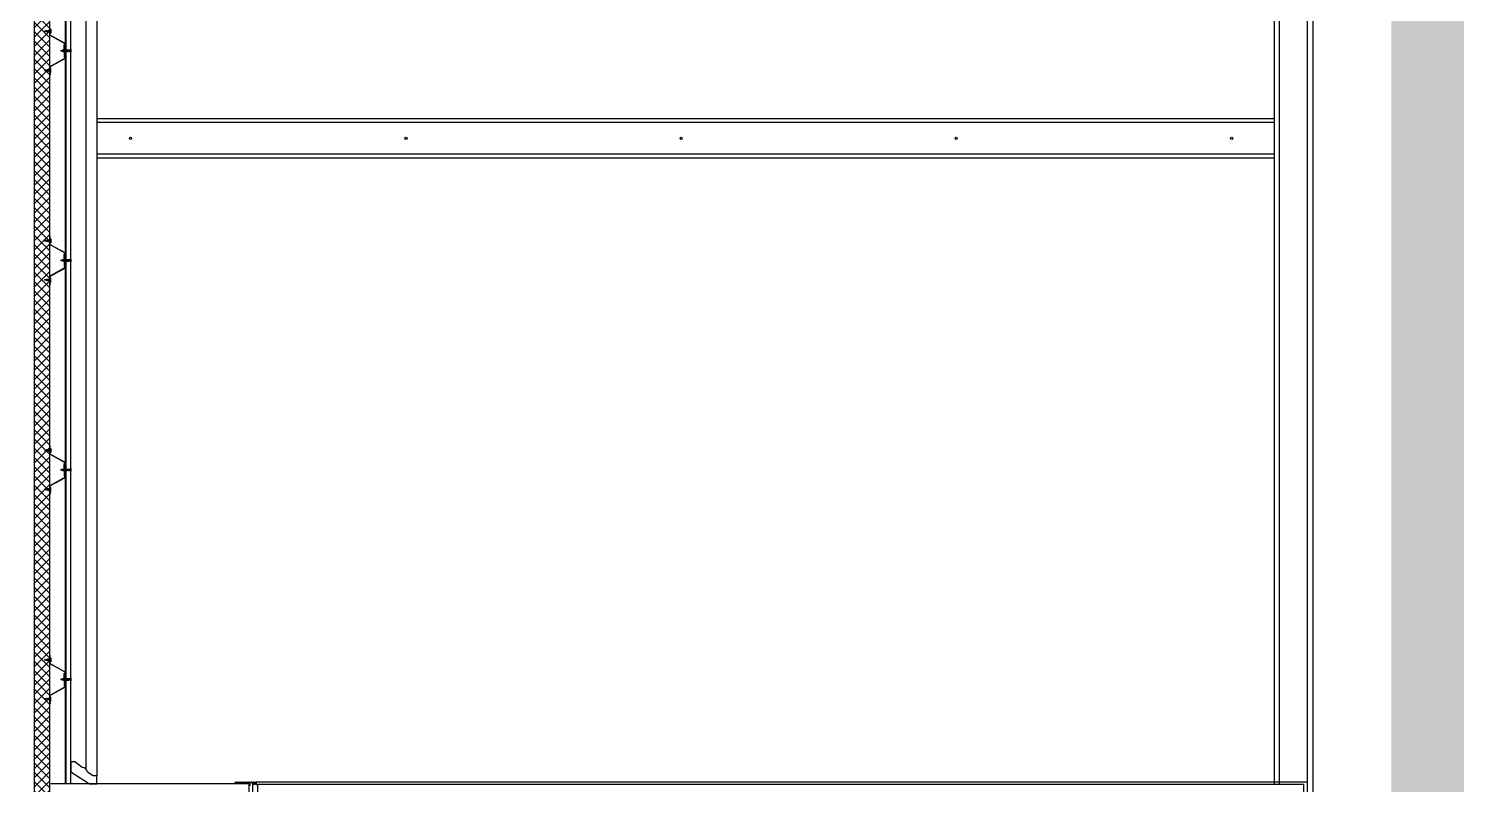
# Model space of a CAD drawing. Header units: inches. Extents: x 203 to 1065, y -1127 to 921.
# Drawn here: x 358.181 to 360.906, y 847.557 to 849 of the extents above; entities that cross this region are included whole.
import ezdxf

# ---------------------------------------------------------------- set-up
doc = ezdxf.new("R2010")
doc.units = ezdxf.units.IN
doc.header["$MEASUREMENT"] = 0
doc.linetypes.add('CONTINUA', pattern=[0])
for name, color, linetype in [('1-PLATEA', 3, 'Continuous'), ('CORTE MUROS', 4, 'CONTINUA'), ('CORTE PERFILES Y CERCHA', 3, 'CONTINUA'), ('CORTE PROY', 8, 'CONTINUA')]:
    doc.layers.add(name, color=color, linetype=linetype)

msp = doc.modelspace()

# ---------------------------------------------------------------- hatches: boundary and pattern name
at = {"linetype": 'ByBlock', "true_color": 0x139b48}
h = msp.add_hatch(color=114, dxfattribs=at)
h.dxf.hatch_style = 1
h.paths.add_polyline_path([(363.9322, 908.3504), (361.9322, 908.3504), (361.7822, 904.5916), (361.7822, 892.8156), (361.3322, 890.388), (361.3322, 878.612), (361.032, 864.9255), (361.032, 855.6775), (360.7822, 850.8905), (360.7822, 841.6425), (360.1822, 838.0559), (363.9322, 838.0559)])
at = {"layer": 'CORTE PERFILES Y CERCHA', "ltscale": 0.5}
h = msp.add_hatch(dxfattribs=at)
h.set_pattern_fill('_USER', color=251, scale=0.0125, angle=135, style=0, double=1, pattern_type=0)
h.set_pattern_definition([(135, (329.638395, 562.372189), (-0.00883883476, -0.00883883476), []), (225, (329.638395, 562.372189), (0.00883883476, -0.00883883476), [])])
h.paths.add_polyline_path([(358.1912, 850.0965), (358.1912, 842.4325), (358.2212, 842.4325), (358.2212, 850.0965)])

# ---------------------------------------------------------------- linework, layer by layer
msp.add_circle((359.4347, 846.2175), 5.2552)
at = {"layer": '1-PLATEA', "color": 4}
msp.add_line((360.6322, 850.0885), (360.6322, 842.4405), dxfattribs=at)
at = {"layer": 'CORTE MUROS'}
msp.add_lwpolyline([(358.2232, 847.4985), (358.6018, 847.4985), (358.6018, 847.5585), (358.2232, 847.5585)], dxfattribs=at)
at = {"layer": 'CORTE PERFILES Y CERCHA', "color": 2}
for p, q in [((358.2512, 847.5585), (358.2512, 850.0108)), ((358.2522, 847.5585), (358.2522, 850.0108)), ((358.2612, 847.5585), (358.2612, 850.0108))]:
    msp.add_line(p, q, dxfattribs=at)
at = {"layer": 'CORTE PERFILES Y CERCHA', "color": 4}
msp.add_line((360.6212, 850.0325), (360.6212, 842.4985), dxfattribs=at)
at = {"layer": 'CORTE PERFILES Y CERCHA'}
for p, q in [((358.2147, 848.9956), (358.2109, 848.9948)), ((358.2109, 848.9948), (358.2116, 848.9952)), ((358.2116, 848.9948), (358.2109, 848.9948)), ((358.2109, 848.9948), (358.2116, 848.9944)), ((358.2147, 848.9956), (358.2116, 848.9952)), ((358.2116, 848.9944), (358.2116, 848.9948)), ((358.215, 848.994), (358.2116, 848.9944)), ((358.2151, 848.996), (358.2147, 848.9956)), ((358.2147, 848.9956), (358.215, 848.994)), ((358.2155, 848.9937), (358.215, 848.994)), ((358.2151, 848.996), (358.2155, 848.9957)), ((358.2155, 848.9937), (358.2151, 848.996)), ((358.2164, 848.9958), (358.2155, 848.9957)), ((358.2155, 848.9957), (358.216, 848.9939)), ((358.2155, 848.9937), (358.216, 848.9939)), ((358.2169, 848.9938), (358.216, 848.9939)), ((358.2168, 848.9962), (358.2164, 848.9958)), ((358.2164, 848.9958), (358.2169, 848.9938)), ((358.2168, 848.9962), (358.2173, 848.9959)), ((358.2174, 848.9934), (358.2168, 848.9962)), ((358.2174, 848.9934), (358.2169, 848.9938)), ((358.2182, 848.996), (358.2173, 848.9959)), ((358.2173, 848.9959), (358.2178, 848.9937)), ((358.2174, 848.9934), (358.2178, 848.9937)), ((358.2187, 848.9936), (358.2178, 848.9937)), ((358.2186, 848.9965), (358.2182, 848.996)), ((358.2182, 848.996), (358.2187, 848.9936)), ((358.2186, 848.9965), (358.219, 848.9961)), ((358.2192, 848.9931), (358.2186, 848.9965)), ((358.2192, 848.9931), (358.2187, 848.9936)), ((358.22, 848.9962), (358.219, 848.9961)), ((358.219, 848.9961), (358.2197, 848.9935)), ((358.2192, 848.9931), (358.2197, 848.9935)), ((358.2207, 848.9934), (358.2197, 848.9935)), ((358.2204, 848.9968), (358.22, 848.9962)), ((358.22, 848.9962), (358.2207, 848.9934)), ((358.2204, 848.9968), (358.2208, 848.9963)), ((358.2211, 848.9928), (358.2204, 848.9968)), ((358.2211, 848.9928), (358.2207, 848.9934)), ((358.2216, 848.9964), (358.2208, 848.9963)), ((358.2208, 848.9963), (358.2216, 848.9933)), ((358.2211, 848.9928), (358.2216, 848.9933)), ((358.2212, 848.9877), (358.2212, 848.9929)), ((358.222, 848.9983), (358.2216, 848.9978)), ((358.2216, 848.9964), (358.2216, 848.9978)), ((358.2216, 848.9964), (358.2216, 848.9933)), ((358.2216, 848.988), (358.2216, 848.9933)), ((358.2216, 848.9918), (358.2216, 848.9933)), ((358.222, 848.9914), (358.2216, 848.9918)), ((358.222, 848.9983), (358.222, 848.9914)), ((358.2221, 848.9984), (358.2221, 848.9913)), ((358.2229, 848.9984), (358.2229, 848.9913)), ((358.2234, 848.9948), (358.2229, 848.9948)), ((358.2442, 848.9582), (358.2419, 848.9574)), ((358.2446, 848.9585), (358.2443, 848.9582)), ((358.2443, 848.9582), (358.2447, 848.9565)), ((358.2446, 848.9585), (358.2449, 848.9584)), ((358.245, 848.9562), (358.2446, 848.9585)), ((358.245, 848.9561), (358.2447, 848.9565)), ((358.2455, 848.9586), (358.2449, 848.9584)), ((358.2449, 848.9584), (358.2453, 848.9565)), ((358.245, 848.9561), (358.2453, 848.9565)), ((358.2461, 848.9563), (358.2453, 848.9565)), ((358.2458, 848.9589), (358.2455, 848.9586)), ((358.2455, 848.9586), (358.2461, 848.9563)), ((358.2458, 848.9589), (358.2462, 848.9586)), ((358.2464, 848.9559), (358.2458, 848.9589)), ((358.2464, 848.9559), (358.2461, 848.9563)), ((358.2462, 848.9586), (358.2467, 848.9563)), ((358.2468, 848.9586), (358.2462, 848.9586)), ((358.2464, 848.9559), (358.2467, 848.9563)), ((358.2474, 848.9563), (358.2467, 848.9563)), ((358.2472, 848.9589), (358.2468, 848.9586)), ((358.2468, 848.9586), (358.2474, 848.9563)), ((358.2472, 848.9589), (358.2475, 848.9586)), ((358.2477, 848.9559), (358.2472, 848.9589)), ((358.2477, 848.9559), (358.2474, 848.9563)), ((358.2475, 848.9586), (358.2481, 848.9563)), ((358.2482, 848.9586), (358.2475, 848.9586)), ((358.2477, 848.9559), (358.2481, 848.9563)), ((358.2487, 848.9563), (358.2481, 848.9563)), ((358.2485, 848.9589), (358.2482, 848.9586)), ((358.2482, 848.9586), (358.2487, 848.9563)), ((358.2485, 848.9589), (358.2489, 848.9586)), ((358.2491, 848.9559), (358.2485, 848.9589)), ((358.2491, 848.9559), (358.2487, 848.9563)), ((358.2489, 848.9586), (358.2494, 848.9563)), ((358.2495, 848.9586), (358.2489, 848.9586)), ((358.2491, 848.9559), (358.2494, 848.9563)), ((358.2501, 848.9563), (358.2494, 848.9563)), ((358.2499, 848.9589), (358.2495, 848.9586)), ((358.2495, 848.9586), (358.2501, 848.9563)), ((358.2499, 848.9589), (358.2502, 848.9586)), ((358.2504, 848.9559), (358.2499, 848.9589)), ((358.2504, 848.9559), (358.2501, 848.9563)), ((358.2502, 848.9586), (358.2508, 848.9563)), ((358.2509, 848.9586), (358.2502, 848.9586)), ((358.2504, 848.9559), (358.2508, 848.9563)), ((358.2514, 848.9563), (358.2508, 848.9563)), ((358.2512, 848.9589), (358.2509, 848.9586)), ((358.2509, 848.9586), (358.2514, 848.9563)), ((358.2512, 848.9589), (358.2516, 848.9586)), ((358.2518, 848.9559), (358.2512, 848.9589)), ((358.2518, 848.9559), (358.2514, 848.9563)), ((358.2516, 848.9586), (358.2521, 848.9563)), ((358.2523, 848.9586), (358.2516, 848.9586)), ((358.2518, 848.9559), (358.2521, 848.9563)), ((358.2528, 848.9563), (358.2521, 848.9563)), ((358.2528, 848.9563), (358.2521, 848.9563)), ((358.2526, 848.9589), (358.2523, 848.9586)), ((358.2523, 848.9586), (358.2528, 848.9563)), ((358.2523, 848.9586), (358.2528, 848.9563)), ((358.2526, 848.9589), (358.253, 848.9586)), ((358.2532, 848.9559), (358.2526, 848.9589)), ((358.2532, 848.9559), (358.2528, 848.9563)), ((358.253, 848.9586), (358.2535, 848.9563)), ((358.2536, 848.9586), (358.253, 848.9586)), ((358.2532, 848.9559), (358.2535, 848.9563)), ((358.2542, 848.9563), (358.2535, 848.9563)), ((358.254, 848.9589), (358.2536, 848.9586)), ((358.2536, 848.9586), (358.2542, 848.9563)), ((358.2536, 848.9586), (358.2542, 848.9563)), ((358.2536, 848.9586), (358.2542, 848.9563)), ((358.254, 848.9589), (358.2543, 848.9586)), ((358.2545, 848.9559), (358.254, 848.9589)), ((358.2545, 848.9559), (358.2542, 848.9563)), ((358.2543, 848.9586), (358.2549, 848.9563)), ((358.255, 848.9586), (358.2543, 848.9586)), ((358.2545, 848.9559), (358.2549, 848.9563)), ((358.2555, 848.9563), (358.2549, 848.9563)), ((358.2553, 848.9589), (358.255, 848.9586)), ((358.255, 848.9586), (358.2555, 848.9563)), ((358.255, 848.9586), (358.2555, 848.9563)), ((358.255, 848.9586), (358.2555, 848.9563)), ((358.2553, 848.9589), (358.2557, 848.9586)), ((358.2559, 848.9559), (358.2553, 848.9589)), ((358.2559, 848.9559), (358.2555, 848.9563)), ((358.2557, 848.9586), (358.2562, 848.9563)), ((358.2563, 848.9586), (358.2557, 848.9586)), ((358.2559, 848.9559), (358.2562, 848.9563)), ((358.2569, 848.9563), (358.2562, 848.9563)), ((358.2567, 848.9589), (358.2563, 848.9586)), ((358.2563, 848.9586), (358.2569, 848.9563)), ((358.2567, 848.9589), (358.257, 848.9586)), ((358.2572, 848.9559), (358.2567, 848.9589)), ((358.2572, 848.9559), (358.2569, 848.9563)), ((358.2572, 848.9559), (358.2569, 848.9563)), ((358.257, 848.9586), (358.2576, 848.9563)), ((358.2577, 848.9586), (358.257, 848.9586)), ((358.2572, 848.9559), (358.2576, 848.9563)), ((358.2572, 848.9559), (358.2576, 848.9563)), ((358.2582, 848.9563), (358.2576, 848.9563)), ((358.258, 848.9589), (358.2577, 848.9586)), ((358.2577, 848.9586), (358.2582, 848.9563)), ((358.258, 848.9589), (358.2584, 848.9586)), ((358.2586, 848.9559), (358.258, 848.9589)), ((358.2586, 848.9559), (358.2582, 848.9563)), ((358.2586, 848.9559), (358.2582, 848.9563)), ((358.2583, 848.9586), (358.2589, 848.9563)), ((358.2596, 848.9586), (358.2583, 848.9586)), ((358.2589, 848.9586), (358.2584, 848.9586)), ((358.2586, 848.9559), (358.2589, 848.9563)), ((358.2586, 848.9559), (358.2589, 848.9563)), ((358.2595, 848.9563), (358.2589, 848.9563)), ((358.2596, 848.9563), (358.2589, 848.9563)), ((358.2612, 848.96), (358.2596, 848.9586)), ((358.2612, 848.9548), (358.2596, 848.9563)), ((358.2612, 848.9574), (358.2608, 848.9574)), ((358.2612, 848.96), (358.2612, 848.9548)), ((358.2109, 848.9201), (358.2116, 848.9205)), ((358.2116, 848.9201), (358.2109, 848.9201)), ((358.2109, 848.9201), (358.2116, 848.9196)), ((358.2147, 848.9193), (358.2109, 848.9201)), ((358.215, 848.9208), (358.2116, 848.9205)), ((358.2116, 848.9205), (358.2116, 848.9201)), ((358.2147, 848.9193), (358.2116, 848.9196)), ((358.2147, 848.9193), (358.215, 848.9208)), ((358.2151, 848.9189), (358.2147, 848.9193)), ((358.2155, 848.9212), (358.215, 848.9208)), ((358.2155, 848.9212), (358.2151, 848.9189)), ((358.2151, 848.9189), (358.2155, 848.9192)), ((358.2155, 848.9212), (358.216, 848.921)), ((358.2155, 848.9192), (358.216, 848.921)), ((358.2164, 848.9191), (358.2155, 848.9192)), ((358.2169, 848.9211), (358.216, 848.921)), ((358.2164, 848.9191), (358.2169, 848.9211)), ((358.2168, 848.9186), (358.2164, 848.9191)), ((358.2174, 848.9215), (358.2168, 848.9186)), ((358.2168, 848.9186), (358.2173, 848.919)), ((358.2174, 848.9215), (358.2169, 848.9211)), ((358.2173, 848.919), (358.2178, 848.9212)), ((358.2182, 848.9189), (358.2173, 848.919)), ((358.2174, 848.9215), (358.2178, 848.9212)), ((358.2187, 848.9213), (358.2178, 848.9212)), ((358.2182, 848.9189), (358.2187, 848.9213)), ((358.2186, 848.9184), (358.2182, 848.9189)), ((358.2192, 848.9218), (358.2186, 848.9184)), ((358.2186, 848.9184), (358.219, 848.9188)), ((358.2192, 848.9218), (358.2187, 848.9213)), ((358.219, 848.9188), (358.2197, 848.9214)), ((358.22, 848.9187), (358.219, 848.9188)), ((358.2192, 848.9218), (358.2197, 848.9214)), ((358.2207, 848.9215), (358.2197, 848.9214)), ((358.22, 848.9187), (358.2207, 848.9215)), ((358.2204, 848.9181), (358.22, 848.9187)), ((358.2211, 848.9221), (358.2204, 848.9181)), ((358.2204, 848.9181), (358.2208, 848.9186)), ((358.2211, 848.9221), (358.2207, 848.9215)), ((358.2208, 848.9186), (358.2216, 848.9216)), ((358.2216, 848.9185), (358.2208, 848.9186)), ((358.2211, 848.9221), (358.2216, 848.9216)), ((358.2212, 848.9271), (358.2212, 848.922)), ((358.2212, 848.9186), (358.2212, 848.9116)), ((358.2216, 848.9268), (358.2216, 848.9216)), ((358.222, 848.9235), (358.2216, 848.9231)), ((358.2216, 848.9231), (358.2216, 848.9171)), ((358.2216, 848.9185), (358.2216, 848.9216)), ((358.2216, 848.9185), (358.2216, 848.9116)), ((358.222, 848.9166), (358.222, 848.9235)), ((358.2221, 848.9165), (358.2221, 848.9236)), ((358.2229, 848.9165), (358.2229, 848.9236)), ((358.2234, 848.9201), (358.2229, 848.9201)), ((358.222, 848.9166), (358.2216, 848.9171)), ((358.2216, 848.9135), (358.2216, 848.9116)), ((358.2216, 848.9135), (358.222, 848.9135)), ((358.2216, 848.9116), (358.2216, 848.9116)), ((358.222, 848.9135), (358.222, 848.9116)), ((358.2147, 848.5956), (358.2109, 848.5948)), ((358.2109, 848.5948), (358.2116, 848.5952)), ((358.2116, 848.5948), (358.2109, 848.5948)), ((358.2109, 848.5948), (358.2116, 848.5944)), ((358.2147, 848.5956), (358.2116, 848.5952)), ((358.2116, 848.5944), (358.2116, 848.5948)), ((358.215, 848.594), (358.2116, 848.5944)), ((358.2151, 848.596), (358.2147, 848.5956)), ((358.2147, 848.5956), (358.215, 848.594)), ((358.2155, 848.5937), (358.215, 848.594)), ((358.2151, 848.596), (358.2155, 848.5957)), ((358.2155, 848.5937), (358.2151, 848.596)), ((358.2164, 848.5958), (358.2155, 848.5957)), ((358.2155, 848.5957), (358.216, 848.5939)), ((358.2155, 848.5937), (358.216, 848.5939)), ((358.2169, 848.5938), (358.216, 848.5939)), ((358.2168, 848.5962), (358.2164, 848.5958)), ((358.2164, 848.5958), (358.2169, 848.5938)), ((358.2168, 848.5962), (358.2173, 848.5959)), ((358.2174, 848.5934), (358.2168, 848.5962)), ((358.2174, 848.5934), (358.2169, 848.5938)), ((358.2182, 848.596), (358.2173, 848.5959)), ((358.2173, 848.5959), (358.2178, 848.5937)), ((358.2174, 848.5934), (358.2178, 848.5937)), ((358.2187, 848.5936), (358.2178, 848.5937)), ((358.2186, 848.5965), (358.2182, 848.596)), ((358.2182, 848.596), (358.2187, 848.5936)), ((358.2186, 848.5965), (358.219, 848.5961)), ((358.2192, 848.5931), (358.2186, 848.5965)), ((358.2192, 848.5931), (358.2187, 848.5936)), ((358.22, 848.5962), (358.219, 848.5961)), ((358.219, 848.5961), (358.2197, 848.5935)), ((358.2192, 848.5931), (358.2197, 848.5935)), ((358.2207, 848.5934), (358.2197, 848.5935)), ((358.2204, 848.5968), (358.22, 848.5962)), ((358.22, 848.5962), (358.2207, 848.5934)), ((358.2204, 848.5968), (358.2208, 848.5963)), ((358.2211, 848.5928), (358.2204, 848.5968)), ((358.2211, 848.5928), (358.2207, 848.5934)), ((358.2216, 848.5964), (358.2208, 848.5963)), ((358.2208, 848.5963), (358.2216, 848.5933)), ((358.2211, 848.5928), (358.2216, 848.5933)), ((358.2212, 848.5963), (358.2212, 848.6033)), ((358.2212, 848.5877), (358.2212, 848.5929)), ((358.2216, 848.5964), (358.2216, 848.6033)), ((358.2216, 848.6033), (358.2216, 848.6033)), ((358.2216, 848.6014), (358.2216, 848.6033)), ((358.2216, 848.6014), (358.222, 848.6014)), ((358.222, 848.5983), (358.2216, 848.5978)), ((358.2216, 848.5964), (358.2216, 848.5978)), ((358.2216, 848.5964), (358.2216, 848.5933)), ((358.2216, 848.588), (358.2216, 848.5933)), ((358.2216, 848.5918), (358.2216, 848.5933)), ((358.222, 848.5914), (358.2216, 848.5918)), ((358.222, 848.6014), (358.222, 848.6033)), ((358.222, 848.5983), (358.222, 848.5914)), ((358.2221, 848.5984), (358.2221, 848.5913)), ((358.2229, 848.5984), (358.2229, 848.5913)), ((358.2234, 848.5948), (358.2229, 848.5948)), ((358.2442, 848.5582), (358.2419, 848.5574)), ((358.2446, 848.5585), (358.2443, 848.5582)), ((358.2443, 848.5582), (358.2447, 848.5565)), ((358.2446, 848.5585), (358.2449, 848.5584)), ((358.245, 848.5562), (358.2446, 848.5585)), ((358.245, 848.5561), (358.2447, 848.5565)), ((358.2455, 848.5586), (358.2449, 848.5584)), ((358.2449, 848.5584), (358.2453, 848.5565)), ((358.245, 848.5561), (358.2453, 848.5565)), ((358.2461, 848.5563), (358.2453, 848.5565)), ((358.2458, 848.5589), (358.2455, 848.5586)), ((358.2455, 848.5586), (358.2461, 848.5563)), ((358.2458, 848.5589), (358.2462, 848.5586)), ((358.2464, 848.5559), (358.2458, 848.5589)), ((358.2464, 848.5559), (358.2461, 848.5563)), ((358.2462, 848.5586), (358.2467, 848.5563)), ((358.2468, 848.5586), (358.2462, 848.5586)), ((358.2464, 848.5559), (358.2467, 848.5563)), ((358.2474, 848.5563), (358.2467, 848.5563)), ((358.2472, 848.5589), (358.2468, 848.5586)), ((358.2468, 848.5586), (358.2474, 848.5563)), ((358.2472, 848.5589), (358.2475, 848.5586)), ((358.2477, 848.5559), (358.2472, 848.5589)), ((358.2477, 848.5559), (358.2474, 848.5563)), ((358.2475, 848.5586), (358.2481, 848.5563)), ((358.2482, 848.5586), (358.2475, 848.5586)), ((358.2477, 848.5559), (358.2481, 848.5563)), ((358.2487, 848.5563), (358.2481, 848.5563)), ((358.2485, 848.5589), (358.2482, 848.5586)), ((358.2482, 848.5586), (358.2487, 848.5563)), ((358.2485, 848.5589), (358.2489, 848.5586)), ((358.2491, 848.5559), (358.2485, 848.5589)), ((358.2491, 848.5559), (358.2487, 848.5563)), ((358.2489, 848.5586), (358.2494, 848.5563)), ((358.2495, 848.5586), (358.2489, 848.5586)), ((358.2491, 848.5559), (358.2494, 848.5563)), ((358.2501, 848.5563), (358.2494, 848.5563)), ((358.2499, 848.5589), (358.2495, 848.5586)), ((358.2495, 848.5586), (358.2501, 848.5563)), ((358.2499, 848.5589), (358.2502, 848.5586)), ((358.2504, 848.5559), (358.2499, 848.5589)), ((358.2504, 848.5559), (358.2501, 848.5563)), ((358.2502, 848.5586), (358.2508, 848.5563)), ((358.2509, 848.5586), (358.2502, 848.5586)), ((358.2504, 848.5559), (358.2508, 848.5563)), ((358.2514, 848.5563), (358.2508, 848.5563)), ((358.2512, 848.5589), (358.2509, 848.5586)), ((358.2509, 848.5586), (358.2514, 848.5563)), ((358.2512, 848.5589), (358.2516, 848.5586)), ((358.2518, 848.5559), (358.2512, 848.5589)), ((358.2518, 848.5559), (358.2514, 848.5563)), ((358.2516, 848.5586), (358.2521, 848.5563)), ((358.2523, 848.5586), (358.2516, 848.5586)), ((358.2518, 848.5559), (358.2521, 848.5563)), ((358.2528, 848.5563), (358.2521, 848.5563)), ((358.2528, 848.5563), (358.2521, 848.5563)), ((358.2526, 848.5589), (358.2523, 848.5586)), ((358.2523, 848.5586), (358.2528, 848.5563)), ((358.2523, 848.5586), (358.2528, 848.5563)), ((358.2526, 848.5589), (358.253, 848.5586)), ((358.2532, 848.5559), (358.2526, 848.5589)), ((358.2532, 848.5559), (358.2528, 848.5563)), ((358.253, 848.5586), (358.2535, 848.5563)), ((358.2536, 848.5586), (358.253, 848.5586)), ((358.2532, 848.5559), (358.2535, 848.5563)), ((358.2542, 848.5563), (358.2535, 848.5563)), ((358.254, 848.5589), (358.2536, 848.5586)), ((358.2536, 848.5586), (358.2542, 848.5563)), ((358.2536, 848.5586), (358.2542, 848.5563)), ((358.2536, 848.5586), (358.2542, 848.5563)), ((358.254, 848.5589), (358.2543, 848.5586)), ((358.2545, 848.5559), (358.254, 848.5589)), ((358.2545, 848.5559), (358.2542, 848.5563)), ((358.2543, 848.5586), (358.2549, 848.5563)), ((358.255, 848.5586), (358.2543, 848.5586)), ((358.2545, 848.5559), (358.2549, 848.5563)), ((358.2555, 848.5563), (358.2549, 848.5563)), ((358.2553, 848.5589), (358.255, 848.5586)), ((358.255, 848.5586), (358.2555, 848.5563)), ((358.255, 848.5586), (358.2555, 848.5563)), ((358.255, 848.5586), (358.2555, 848.5563)), ((358.2553, 848.5589), (358.2557, 848.5586)), ((358.2559, 848.5559), (358.2553, 848.5589)), ((358.2559, 848.5559), (358.2555, 848.5563)), ((358.2557, 848.5586), (358.2562, 848.5563)), ((358.2563, 848.5586), (358.2557, 848.5586)), ((358.2559, 848.5559), (358.2562, 848.5563)), ((358.2569, 848.5563), (358.2562, 848.5563)), ((358.2567, 848.5589), (358.2563, 848.5586)), ((358.2563, 848.5586), (358.2569, 848.5563)), ((358.2567, 848.5589), (358.257, 848.5586)), ((358.2572, 848.5559), (358.2567, 848.5589)), ((358.2572, 848.5559), (358.2569, 848.5563)), ((358.2572, 848.5559), (358.2569, 848.5563)), ((358.257, 848.5586), (358.2576, 848.5563)), ((358.2577, 848.5586), (358.257, 848.5586)), ((358.2572, 848.5559), (358.2576, 848.5563)), ((358.2572, 848.5559), (358.2576, 848.5563)), ((358.2582, 848.5563), (358.2576, 848.5563)), ((358.258, 848.5589), (358.2577, 848.5586)), ((358.2577, 848.5586), (358.2582, 848.5563)), ((358.258, 848.5589), (358.2584, 848.5586)), ((358.2586, 848.5559), (358.258, 848.5589)), ((358.2586, 848.5559), (358.2582, 848.5563)), ((358.2586, 848.5559), (358.2582, 848.5563)), ((358.2583, 848.5586), (358.2589, 848.5563)), ((358.2596, 848.5586), (358.2583, 848.5586)), ((358.2589, 848.5586), (358.2584, 848.5586)), ((358.2586, 848.5559), (358.2589, 848.5563)), ((358.2586, 848.5559), (358.2589, 848.5563)), ((358.2595, 848.5563), (358.2589, 848.5563)), ((358.2596, 848.5563), (358.2589, 848.5563)), ((358.2612, 848.56), (358.2596, 848.5586)), ((358.2612, 848.5548), (358.2596, 848.5563)), ((358.2612, 848.5574), (358.2608, 848.5574)), ((358.2612, 848.56), (358.2612, 848.5548)), ((358.2109, 848.5201), (358.2116, 848.5205)), ((358.2116, 848.5201), (358.2109, 848.5201)), ((358.2109, 848.5201), (358.2116, 848.5196)), ((358.2147, 848.5193), (358.2109, 848.5201)), ((358.215, 848.5208), (358.2116, 848.5205)), ((358.2116, 848.5205), (358.2116, 848.5201)), ((358.2147, 848.5193), (358.2116, 848.5196)), ((358.2147, 848.5193), (358.215, 848.5208)), ((358.2151, 848.5189), (358.2147, 848.5193)), ((358.2155, 848.5212), (358.215, 848.5208)), ((358.2155, 848.5212), (358.2151, 848.5189)), ((358.2151, 848.5189), (358.2155, 848.5192)), ((358.2155, 848.5212), (358.216, 848.521)), ((358.2155, 848.5192), (358.216, 848.521)), ((358.2164, 848.5191), (358.2155, 848.5192)), ((358.2169, 848.5211), (358.216, 848.521)), ((358.2164, 848.5191), (358.2169, 848.5211)), ((358.2168, 848.5186), (358.2164, 848.5191)), ((358.2174, 848.5215), (358.2168, 848.5186)), ((358.2168, 848.5186), (358.2173, 848.519)), ((358.2174, 848.5215), (358.2169, 848.5211)), ((358.2173, 848.519), (358.2178, 848.5212)), ((358.2182, 848.5189), (358.2173, 848.519)), ((358.2174, 848.5215), (358.2178, 848.5212)), ((358.2187, 848.5213), (358.2178, 848.5212)), ((358.2182, 848.5189), (358.2187, 848.5213)), ((358.2186, 848.5184), (358.2182, 848.5189)), ((358.2192, 848.5218), (358.2186, 848.5184)), ((358.2186, 848.5184), (358.219, 848.5188)), ((358.2192, 848.5218), (358.2187, 848.5213)), ((358.219, 848.5188), (358.2197, 848.5214)), ((358.22, 848.5187), (358.219, 848.5188)), ((358.2192, 848.5218), (358.2197, 848.5214)), ((358.2207, 848.5215), (358.2197, 848.5214)), ((358.22, 848.5187), (358.2207, 848.5215)), ((358.2204, 848.5181), (358.22, 848.5187)), ((358.2211, 848.5221), (358.2204, 848.5181)), ((358.2204, 848.5181), (358.2208, 848.5186)), ((358.2211, 848.5221), (358.2207, 848.5215)), ((358.2208, 848.5186), (358.2216, 848.5216)), ((358.2216, 848.5185), (358.2208, 848.5186)), ((358.2211, 848.5221), (358.2216, 848.5216)), ((358.2212, 848.5271), (358.2212, 848.522)), ((358.2212, 848.5186), (358.2212, 848.5116)), ((358.2216, 848.5268), (358.2216, 848.5216)), ((358.222, 848.5235), (358.2216, 848.5231)), ((358.2216, 848.5231), (358.2216, 848.5171)), ((358.2216, 848.5185), (358.2216, 848.5216)), ((358.2216, 848.5185), (358.2216, 848.5116)), ((358.222, 848.5166), (358.2216, 848.5171)), ((358.2216, 848.5135), (358.2216, 848.5116)), ((358.2216, 848.5135), (358.222, 848.5135)), ((358.2216, 848.5116), (358.2216, 848.5116)), ((358.222, 848.5166), (358.222, 848.5235)), ((358.222, 848.5135), (358.222, 848.5116)), ((358.2221, 848.5165), (358.2221, 848.5236)), ((358.2229, 848.5165), (358.2229, 848.5236)), ((358.2234, 848.5201), (358.2229, 848.5201)), ((358.2147, 848.1956), (358.2109, 848.1948)), ((358.2109, 848.1948), (358.2116, 848.1952)), ((358.2116, 848.1948), (358.2109, 848.1948)), ((358.2109, 848.1948), (358.2116, 848.1944)), ((358.2147, 848.1956), (358.2116, 848.1952)), ((358.2116, 848.1944), (358.2116, 848.1948)), ((358.215, 848.194), (358.2116, 848.1944)), ((358.2151, 848.196), (358.2147, 848.1956)), ((358.2147, 848.1956), (358.215, 848.194)), ((358.2155, 848.1937), (358.215, 848.194)), ((358.2151, 848.196), (358.2155, 848.1957)), ((358.2155, 848.1937), (358.2151, 848.196)), ((358.2164, 848.1958), (358.2155, 848.1957)), ((358.2155, 848.1957), (358.216, 848.1939)), ((358.2155, 848.1937), (358.216, 848.1939)), ((358.2169, 848.1938), (358.216, 848.1939)), ((358.2168, 848.1962), (358.2164, 848.1958)), ((358.2164, 848.1958), (358.2169, 848.1938)), ((358.2168, 848.1962), (358.2173, 848.1959)), ((358.2174, 848.1934), (358.2168, 848.1962)), ((358.2174, 848.1934), (358.2169, 848.1938)), ((358.2182, 848.196), (358.2173, 848.1959)), ((358.2173, 848.1959), (358.2178, 848.1937)), ((358.2174, 848.1934), (358.2178, 848.1937)), ((358.2187, 848.1936), (358.2178, 848.1937)), ((358.2186, 848.1965), (358.2182, 848.196)), ((358.2182, 848.196), (358.2187, 848.1936)), ((358.2186, 848.1965), (358.219, 848.1961)), ((358.2192, 848.1931), (358.2186, 848.1965)), ((358.2192, 848.1931), (358.2187, 848.1936)), ((358.22, 848.1962), (358.219, 848.1961)), ((358.219, 848.1961), (358.2197, 848.1935)), ((358.2192, 848.1931), (358.2197, 848.1935)), ((358.2207, 848.1934), (358.2197, 848.1935)), ((358.2204, 848.1968), (358.22, 848.1962)), ((358.22, 848.1962), (358.2207, 848.1934)), ((358.2204, 848.1968), (358.2208, 848.1963)), ((358.2211, 848.1928), (358.2204, 848.1968)), ((358.2211, 848.1928), (358.2207, 848.1934)), ((358.2216, 848.1964), (358.2208, 848.1963)), ((358.2208, 848.1963), (358.2216, 848.1933)), ((358.2211, 848.1928), (358.2216, 848.1933)), ((358.2212, 848.1963), (358.2212, 848.2033)), ((358.2212, 848.1877), (358.2212, 848.1929)), ((358.2216, 848.1964), (358.2216, 848.2033)), ((358.2216, 848.2033), (358.2216, 848.2033)), ((358.2216, 848.2014), (358.2216, 848.2033)), ((358.2216, 848.2014), (358.222, 848.2014)), ((358.222, 848.1983), (358.2216, 848.1978)), ((358.2216, 848.1964), (358.2216, 848.1978)), ((358.2216, 848.1964), (358.2216, 848.1933)), ((358.2216, 848.188), (358.2216, 848.1933)), ((358.2216, 848.1918), (358.2216, 848.1933)), ((358.222, 848.1914), (358.2216, 848.1918)), ((358.222, 848.2014), (358.222, 848.2033)), ((358.222, 848.1983), (358.222, 848.1914)), ((358.2221, 848.1984), (358.2221, 848.1913)), ((358.2229, 848.1984), (358.2229, 848.1913)), ((358.2234, 848.1948), (358.2229, 848.1948)), ((358.2442, 848.1582), (358.2419, 848.1574)), ((358.2446, 848.1585), (358.2443, 848.1582)), ((358.2443, 848.1582), (358.2447, 848.1565)), ((358.2446, 848.1585), (358.2449, 848.1584)), ((358.245, 848.1562), (358.2446, 848.1585)), ((358.245, 848.1561), (358.2447, 848.1565)), ((358.2455, 848.1586), (358.2449, 848.1584)), ((358.2449, 848.1584), (358.2453, 848.1565)), ((358.245, 848.1561), (358.2453, 848.1565)), ((358.2461, 848.1563), (358.2453, 848.1565)), ((358.2458, 848.1589), (358.2455, 848.1586)), ((358.2455, 848.1586), (358.2461, 848.1563)), ((358.2458, 848.1589), (358.2462, 848.1586)), ((358.2464, 848.1559), (358.2458, 848.1589)), ((358.2464, 848.1559), (358.2461, 848.1563)), ((358.2462, 848.1586), (358.2467, 848.1563)), ((358.2468, 848.1586), (358.2462, 848.1586)), ((358.2464, 848.1559), (358.2467, 848.1563)), ((358.2474, 848.1563), (358.2467, 848.1563)), ((358.2472, 848.1589), (358.2468, 848.1586)), ((358.2468, 848.1586), (358.2474, 848.1563)), ((358.2472, 848.1589), (358.2475, 848.1586)), ((358.2477, 848.1559), (358.2472, 848.1589)), ((358.2477, 848.1559), (358.2474, 848.1563)), ((358.2475, 848.1586), (358.2481, 848.1563)), ((358.2482, 848.1586), (358.2475, 848.1586)), ((358.2477, 848.1559), (358.2481, 848.1563)), ((358.2487, 848.1563), (358.2481, 848.1563)), ((358.2485, 848.1589), (358.2482, 848.1586)), ((358.2482, 848.1586), (358.2487, 848.1563)), ((358.2485, 848.1589), (358.2489, 848.1586)), ((358.2491, 848.1559), (358.2485, 848.1589)), ((358.2491, 848.1559), (358.2487, 848.1563)), ((358.2489, 848.1586), (358.2494, 848.1563)), ((358.2495, 848.1586), (358.2489, 848.1586)), ((358.2491, 848.1559), (358.2494, 848.1563)), ((358.2501, 848.1563), (358.2494, 848.1563)), ((358.2499, 848.1589), (358.2495, 848.1586)), ((358.2495, 848.1586), (358.2501, 848.1563)), ((358.2499, 848.1589), (358.2502, 848.1586)), ((358.2504, 848.1559), (358.2499, 848.1589)), ((358.2504, 848.1559), (358.2501, 848.1563)), ((358.2502, 848.1586), (358.2508, 848.1563)), ((358.2509, 848.1586), (358.2502, 848.1586)), ((358.2504, 848.1559), (358.2508, 848.1563)), ((358.2514, 848.1563), (358.2508, 848.1563)), ((358.2512, 848.1589), (358.2509, 848.1586)), ((358.2509, 848.1586), (358.2514, 848.1563)), ((358.2512, 848.1589), (358.2516, 848.1586)), ((358.2518, 848.1559), (358.2512, 848.1589)), ((358.2518, 848.1559), (358.2514, 848.1563)), ((358.2516, 848.1586), (358.2521, 848.1563)), ((358.2523, 848.1586), (358.2516, 848.1586)), ((358.2518, 848.1559), (358.2521, 848.1563)), ((358.2528, 848.1563), (358.2521, 848.1563)), ((358.2528, 848.1563), (358.2521, 848.1563)), ((358.2526, 848.1589), (358.2523, 848.1586)), ((358.2523, 848.1586), (358.2528, 848.1563)), ((358.2523, 848.1586), (358.2528, 848.1563)), ((358.2526, 848.1589), (358.253, 848.1586)), ((358.2532, 848.1559), (358.2526, 848.1589)), ((358.2532, 848.1559), (358.2528, 848.1563)), ((358.253, 848.1586), (358.2535, 848.1563)), ((358.2536, 848.1586), (358.253, 848.1586)), ((358.2532, 848.1559), (358.2535, 848.1563)), ((358.2542, 848.1563), (358.2535, 848.1563)), ((358.254, 848.1589), (358.2536, 848.1586)), ((358.2536, 848.1586), (358.2542, 848.1563)), ((358.2536, 848.1586), (358.2542, 848.1563)), ((358.2536, 848.1586), (358.2542, 848.1563)), ((358.254, 848.1589), (358.2543, 848.1586)), ((358.2545, 848.1559), (358.254, 848.1589)), ((358.2545, 848.1559), (358.2542, 848.1563)), ((358.2543, 848.1586), (358.2549, 848.1563)), ((358.255, 848.1586), (358.2543, 848.1586)), ((358.2545, 848.1559), (358.2549, 848.1563)), ((358.2555, 848.1563), (358.2549, 848.1563)), ((358.2553, 848.1589), (358.255, 848.1586)), ((358.255, 848.1586), (358.2555, 848.1563)), ((358.255, 848.1586), (358.2555, 848.1563)), ((358.255, 848.1586), (358.2555, 848.1563)), ((358.2553, 848.1589), (358.2557, 848.1586)), ((358.2559, 848.1559), (358.2553, 848.1589)), ((358.2559, 848.1559), (358.2555, 848.1563)), ((358.2557, 848.1586), (358.2562, 848.1563)), ((358.2563, 848.1586), (358.2557, 848.1586)), ((358.2559, 848.1559), (358.2562, 848.1563)), ((358.2569, 848.1563), (358.2562, 848.1563)), ((358.2567, 848.1589), (358.2563, 848.1586)), ((358.2563, 848.1586), (358.2569, 848.1563)), ((358.2567, 848.1589), (358.257, 848.1586)), ((358.2572, 848.1559), (358.2567, 848.1589)), ((358.2572, 848.1559), (358.2569, 848.1563)), ((358.2572, 848.1559), (358.2569, 848.1563)), ((358.257, 848.1586), (358.2576, 848.1563)), ((358.2577, 848.1586), (358.257, 848.1586)), ((358.2572, 848.1559), (358.2576, 848.1563)), ((358.2572, 848.1559), (358.2576, 848.1563)), ((358.2582, 848.1563), (358.2576, 848.1563)), ((358.258, 848.1589), (358.2577, 848.1586)), ((358.2577, 848.1586), (358.2582, 848.1563)), ((358.258, 848.1589), (358.2584, 848.1586)), ((358.2586, 848.1559), (358.258, 848.1589)), ((358.2586, 848.1559), (358.2582, 848.1563)), ((358.2586, 848.1559), (358.2582, 848.1563)), ((358.2583, 848.1586), (358.2589, 848.1563)), ((358.2596, 848.1586), (358.2583, 848.1586)), ((358.2589, 848.1586), (358.2584, 848.1586)), ((358.2586, 848.1559), (358.2589, 848.1563)), ((358.2586, 848.1559), (358.2589, 848.1563)), ((358.2595, 848.1563), (358.2589, 848.1563)), ((358.2596, 848.1563), (358.2589, 848.1563)), ((358.2612, 848.16), (358.2596, 848.1586)), ((358.2612, 848.1548), (358.2596, 848.1563)), ((358.2612, 848.1574), (358.2608, 848.1574)), ((358.2612, 848.16), (358.2612, 848.1548)), ((358.2109, 848.1201), (358.2116, 848.1205)), ((358.2116, 848.1201), (358.2109, 848.1201)), ((358.2109, 848.1201), (358.2116, 848.1196)), ((358.2147, 848.1193), (358.2109, 848.1201)), ((358.215, 848.1208), (358.2116, 848.1205)), ((358.2116, 848.1205), (358.2116, 848.1201)), ((358.2147, 848.1193), (358.2116, 848.1196)), ((358.2147, 848.1193), (358.215, 848.1208)), ((358.2151, 848.1189), (358.2147, 848.1193)), ((358.2155, 848.1212), (358.215, 848.1208)), ((358.2155, 848.1212), (358.2151, 848.1189)), ((358.2151, 848.1189), (358.2155, 848.1192)), ((358.2155, 848.1212), (358.216, 848.121)), ((358.2155, 848.1192), (358.216, 848.121)), ((358.2164, 848.1191), (358.2155, 848.1192)), ((358.2169, 848.1211), (358.216, 848.121)), ((358.2164, 848.1191), (358.2169, 848.1211)), ((358.2168, 848.1186), (358.2164, 848.1191)), ((358.2174, 848.1215), (358.2168, 848.1186)), ((358.2168, 848.1186), (358.2173, 848.119)), ((358.2174, 848.1215), (358.2169, 848.1211)), ((358.2173, 848.119), (358.2178, 848.1212)), ((358.2182, 848.1189), (358.2173, 848.119)), ((358.2174, 848.1215), (358.2178, 848.1212)), ((358.2187, 848.1213), (358.2178, 848.1212)), ((358.2182, 848.1189), (358.2187, 848.1213)), ((358.2186, 848.1184), (358.2182, 848.1189)), ((358.2192, 848.1218), (358.2186, 848.1184)), ((358.2186, 848.1184), (358.219, 848.1188)), ((358.2192, 848.1218), (358.2187, 848.1213)), ((358.219, 848.1188), (358.2197, 848.1214)), ((358.22, 848.1187), (358.219, 848.1188)), ((358.2192, 848.1218), (358.2197, 848.1214)), ((358.2207, 848.1215), (358.2197, 848.1214)), ((358.22, 848.1187), (358.2207, 848.1215)), ((358.2204, 848.1181), (358.22, 848.1187)), ((358.2211, 848.1221), (358.2204, 848.1181)), ((358.2204, 848.1181), (358.2208, 848.1186)), ((358.2211, 848.1221), (358.2207, 848.1215)), ((358.2208, 848.1186), (358.2216, 848.1216)), ((358.2216, 848.1185), (358.2208, 848.1186)), ((358.2211, 848.1221), (358.2216, 848.1216)), ((358.2212, 848.1271), (358.2212, 848.122)), ((358.2212, 848.1186), (358.2212, 848.1116)), ((358.2216, 848.1268), (358.2216, 848.1216)), ((358.222, 848.1235), (358.2216, 848.1231)), ((358.2216, 848.1231), (358.2216, 848.1171)), ((358.2216, 848.1185), (358.2216, 848.1216)), ((358.2216, 848.1185), (358.2216, 848.1116)), ((358.222, 848.1166), (358.2216, 848.1171)), ((358.2216, 848.1135), (358.2216, 848.1116)), ((358.2216, 848.1135), (358.222, 848.1135)), ((358.2216, 848.1116), (358.2216, 848.1116)), ((358.222, 848.1166), (358.222, 848.1235)), ((358.222, 848.1135), (358.222, 848.1116)), ((358.2221, 848.1165), (358.2221, 848.1236)), ((358.2229, 848.1165), (358.2229, 848.1236)), ((358.2234, 848.1201), (358.2229, 848.1201)), ((358.2212, 847.7963), (358.2212, 847.8033)), ((358.2216, 847.7964), (358.2216, 847.8033)), ((358.2216, 847.8033), (358.2216, 847.8033)), ((358.2216, 847.8014), (358.2216, 847.8033)), ((358.2216, 847.8014), (358.222, 847.8014)), ((358.222, 847.8014), (358.222, 847.8033)), ((358.2147, 847.7956), (358.2109, 847.7948)), ((358.2109, 847.7948), (358.2116, 847.7952)), ((358.2116, 847.7948), (358.2109, 847.7948)), ((358.2109, 847.7948), (358.2116, 847.7944)), ((358.2147, 847.7956), (358.2116, 847.7952)), ((358.2116, 847.7944), (358.2116, 847.7948)), ((358.215, 847.794), (358.2116, 847.7944)), ((358.2151, 847.796), (358.2147, 847.7956)), ((358.2147, 847.7956), (358.215, 847.794)), ((358.2155, 847.7937), (358.215, 847.794)), ((358.2151, 847.796), (358.2155, 847.7957)), ((358.2155, 847.7937), (358.2151, 847.796)), ((358.2164, 847.7958), (358.2155, 847.7957)), ((358.2155, 847.7957), (358.216, 847.7939)), ((358.2155, 847.7937), (358.216, 847.7939)), ((358.2169, 847.7938), (358.216, 847.7939)), ((358.2168, 847.7962), (358.2164, 847.7958)), ((358.2164, 847.7958), (358.2169, 847.7938)), ((358.2168, 847.7962), (358.2173, 847.7959)), ((358.2174, 847.7934), (358.2168, 847.7962)), ((358.2174, 847.7934), (358.2169, 847.7938)), ((358.2182, 847.796), (358.2173, 847.7959)), ((358.2173, 847.7959), (358.2178, 847.7937)), ((358.2174, 847.7934), (358.2178, 847.7937)), ((358.2187, 847.7936), (358.2178, 847.7937)), ((358.2186, 847.7965), (358.2182, 847.796)), ((358.2182, 847.796), (358.2187, 847.7936)), ((358.2186, 847.7965), (358.219, 847.7961)), ((358.2192, 847.7931), (358.2186, 847.7965)), ((358.2192, 847.7931), (358.2187, 847.7936)), ((358.22, 847.7962), (358.219, 847.7961)), ((358.219, 847.7961), (358.2197, 847.7935)), ((358.2192, 847.7931), (358.2197, 847.7935)), ((358.2207, 847.7934), (358.2197, 847.7935)), ((358.2204, 847.7968), (358.22, 847.7962)), ((358.22, 847.7962), (358.2207, 847.7934)), ((358.2204, 847.7968), (358.2208, 847.7963)), ((358.2211, 847.7928), (358.2204, 847.7968)), ((358.2211, 847.7928), (358.2207, 847.7934)), ((358.2216, 847.7964), (358.2208, 847.7963)), ((358.2208, 847.7963), (358.2216, 847.7933)), ((358.2211, 847.7928), (358.2216, 847.7933)), ((358.2212, 847.7877), (358.2212, 847.7929)), ((358.222, 847.7983), (358.2216, 847.7978)), ((358.2216, 847.7964), (358.2216, 847.7978)), ((358.2216, 847.7964), (358.2216, 847.7933)), ((358.2216, 847.788), (358.2216, 847.7933)), ((358.2216, 847.7918), (358.2216, 847.7933)), ((358.222, 847.7914), (358.2216, 847.7918)), ((358.222, 847.7983), (358.222, 847.7914)), ((358.2221, 847.7984), (358.2221, 847.7913)), ((358.2229, 847.7984), (358.2229, 847.7913)), ((358.2234, 847.7948), (358.2229, 847.7948)), ((358.2442, 847.7582), (358.2419, 847.7574)), ((358.2446, 847.7585), (358.2443, 847.7582)), ((358.2443, 847.7582), (358.2447, 847.7565)), ((358.2446, 847.7585), (358.2449, 847.7584)), ((358.245, 847.7562), (358.2446, 847.7585)), ((358.245, 847.7561), (358.2447, 847.7565)), ((358.2455, 847.7586), (358.2449, 847.7584)), ((358.2449, 847.7584), (358.2453, 847.7565)), ((358.245, 847.7561), (358.2453, 847.7565)), ((358.2461, 847.7563), (358.2453, 847.7565)), ((358.2458, 847.7589), (358.2455, 847.7586)), ((358.2455, 847.7586), (358.2461, 847.7563)), ((358.2458, 847.7589), (358.2462, 847.7586)), ((358.2464, 847.7559), (358.2458, 847.7589)), ((358.2464, 847.7559), (358.2461, 847.7563)), ((358.2462, 847.7586), (358.2467, 847.7563)), ((358.2468, 847.7586), (358.2462, 847.7586)), ((358.2464, 847.7559), (358.2467, 847.7563)), ((358.2474, 847.7563), (358.2467, 847.7563)), ((358.2472, 847.7589), (358.2468, 847.7586)), ((358.2468, 847.7586), (358.2474, 847.7563)), ((358.2472, 847.7589), (358.2475, 847.7586)), ((358.2477, 847.7559), (358.2472, 847.7589)), ((358.2477, 847.7559), (358.2474, 847.7563)), ((358.2475, 847.7586), (358.2481, 847.7563)), ((358.2482, 847.7586), (358.2475, 847.7586)), ((358.2477, 847.7559), (358.2481, 847.7563)), ((358.2487, 847.7563), (358.2481, 847.7563)), ((358.2485, 847.7589), (358.2482, 847.7586)), ((358.2482, 847.7586), (358.2487, 847.7563)), ((358.2485, 847.7589), (358.2489, 847.7586)), ((358.2491, 847.7559), (358.2485, 847.7589)), ((358.2491, 847.7559), (358.2487, 847.7563)), ((358.2489, 847.7586), (358.2494, 847.7563)), ((358.2495, 847.7586), (358.2489, 847.7586)), ((358.2491, 847.7559), (358.2494, 847.7563)), ((358.2501, 847.7563), (358.2494, 847.7563)), ((358.2499, 847.7589), (358.2495, 847.7586)), ((358.2495, 847.7586), (358.2501, 847.7563)), ((358.2499, 847.7589), (358.2502, 847.7586)), ((358.2504, 847.7559), (358.2499, 847.7589)), ((358.2504, 847.7559), (358.2501, 847.7563)), ((358.2502, 847.7586), (358.2508, 847.7563)), ((358.2509, 847.7586), (358.2502, 847.7586)), ((358.2504, 847.7559), (358.2508, 847.7563)), ((358.2514, 847.7563), (358.2508, 847.7563)), ((358.2512, 847.7589), (358.2509, 847.7586)), ((358.2509, 847.7586), (358.2514, 847.7563)), ((358.2512, 847.7589), (358.2516, 847.7586)), ((358.2518, 847.7559), (358.2512, 847.7589)), ((358.2518, 847.7559), (358.2514, 847.7563)), ((358.2516, 847.7586), (358.2521, 847.7563)), ((358.2523, 847.7586), (358.2516, 847.7586)), ((358.2518, 847.7559), (358.2521, 847.7563)), ((358.2528, 847.7563), (358.2521, 847.7563)), ((358.2528, 847.7563), (358.2521, 847.7563)), ((358.2526, 847.7589), (358.2523, 847.7586)), ((358.2523, 847.7586), (358.2528, 847.7563)), ((358.2523, 847.7586), (358.2528, 847.7563)), ((358.2526, 847.7589), (358.253, 847.7586)), ((358.2532, 847.7559), (358.2526, 847.7589)), ((358.2532, 847.7559), (358.2528, 847.7563)), ((358.253, 847.7586), (358.2535, 847.7563)), ((358.2536, 847.7586), (358.253, 847.7586)), ((358.2532, 847.7559), (358.2535, 847.7563)), ((358.2542, 847.7563), (358.2535, 847.7563)), ((358.254, 847.7589), (358.2536, 847.7586)), ((358.2536, 847.7586), (358.2542, 847.7563)), ((358.2536, 847.7586), (358.2542, 847.7563)), ((358.2536, 847.7586), (358.2542, 847.7563)), ((358.254, 847.7589), (358.2543, 847.7586)), ((358.2545, 847.7559), (358.254, 847.7589)), ((358.2545, 847.7559), (358.2542, 847.7563)), ((358.2543, 847.7586), (358.2549, 847.7563)), ((358.255, 847.7586), (358.2543, 847.7586)), ((358.2545, 847.7559), (358.2549, 847.7563)), ((358.2555, 847.7563), (358.2549, 847.7563)), ((358.2553, 847.7589), (358.255, 847.7586)), ((358.255, 847.7586), (358.2555, 847.7563)), ((358.255, 847.7586), (358.2555, 847.7563)), ((358.255, 847.7586), (358.2555, 847.7563)), ((358.2553, 847.7589), (358.2557, 847.7586)), ((358.2559, 847.7559), (358.2553, 847.7589)), ((358.2559, 847.7559), (358.2555, 847.7563)), ((358.2557, 847.7586), (358.2562, 847.7563)), ((358.2563, 847.7586), (358.2557, 847.7586)), ((358.2559, 847.7559), (358.2562, 847.7563)), ((358.2569, 847.7563), (358.2562, 847.7563)), ((358.2567, 847.7589), (358.2563, 847.7586)), ((358.2563, 847.7586), (358.2569, 847.7563)), ((358.2567, 847.7589), (358.257, 847.7586)), ((358.2572, 847.7559), (358.2567, 847.7589)), ((358.2572, 847.7559), (358.2569, 847.7563)), ((358.2572, 847.7559), (358.2569, 847.7563)), ((358.257, 847.7586), (358.2576, 847.7563)), ((358.2577, 847.7586), (358.257, 847.7586)), ((358.2572, 847.7559), (358.2576, 847.7563)), ((358.2572, 847.7559), (358.2576, 847.7563)), ((358.2582, 847.7563), (358.2576, 847.7563)), ((358.258, 847.7589), (358.2577, 847.7586)), ((358.2577, 847.7586), (358.2582, 847.7563)), ((358.258, 847.7589), (358.2584, 847.7586)), ((358.2586, 847.7559), (358.258, 847.7589)), ((358.2586, 847.7559), (358.2582, 847.7563)), ((358.2586, 847.7559), (358.2582, 847.7563)), ((358.2583, 847.7586), (358.2589, 847.7563)), ((358.2596, 847.7586), (358.2583, 847.7586)), ((358.2589, 847.7586), (358.2584, 847.7586)), ((358.2586, 847.7559), (358.2589, 847.7563)), ((358.2586, 847.7559), (358.2589, 847.7563)), ((358.2595, 847.7563), (358.2589, 847.7563)), ((358.2596, 847.7563), (358.2589, 847.7563)), ((358.2612, 847.76), (358.2596, 847.7586)), ((358.2612, 847.7548), (358.2596, 847.7563)), ((358.2612, 847.7574), (358.2608, 847.7574)), ((358.2612, 847.76), (358.2612, 847.7548)), ((358.2109, 847.7201), (358.2116, 847.7205)), ((358.2116, 847.7201), (358.2109, 847.7201)), ((358.2109, 847.7201), (358.2116, 847.7196)), ((358.2147, 847.7193), (358.2109, 847.7201)), ((358.215, 847.7208), (358.2116, 847.7205)), ((358.2116, 847.7205), (358.2116, 847.7201)), ((358.2147, 847.7193), (358.2116, 847.7196)), ((358.2147, 847.7193), (358.215, 847.7208)), ((358.2151, 847.7189), (358.2147, 847.7193)), ((358.2155, 847.7212), (358.215, 847.7208)), ((358.2155, 847.7212), (358.2151, 847.7189)), ((358.2155, 847.7212), (358.216, 847.721)), ((358.2155, 847.7192), (358.216, 847.721)), ((358.2169, 847.7211), (358.216, 847.721)), ((358.2164, 847.7191), (358.2169, 847.7211)), ((358.2174, 847.7215), (358.2168, 847.7186)), ((358.2174, 847.7215), (358.2169, 847.7211)), ((358.2173, 847.719), (358.2178, 847.7212)), ((358.2174, 847.7215), (358.2178, 847.7212)), ((358.2187, 847.7213), (358.2178, 847.7212)), ((358.2182, 847.7189), (358.2187, 847.7213)), ((358.2192, 847.7218), (358.2186, 847.7184)), ((358.2192, 847.7218), (358.2187, 847.7213)), ((358.219, 847.7188), (358.2197, 847.7214)), ((358.2192, 847.7218), (358.2197, 847.7214)), ((358.2207, 847.7215), (358.2197, 847.7214)), ((358.22, 847.7187), (358.2207, 847.7215)), ((358.2211, 847.7221), (358.2204, 847.7181)), ((358.2211, 847.7221), (358.2207, 847.7215)), ((358.2208, 847.7186), (358.2216, 847.7216)), ((358.2211, 847.7221), (358.2216, 847.7216)), ((358.2212, 847.7271), (358.2212, 847.722)), ((358.2216, 847.7268), (358.2216, 847.7216)), ((358.222, 847.7235), (358.2216, 847.7231)), ((358.2216, 847.7231), (358.2216, 847.7171)), ((358.2216, 847.7185), (358.2216, 847.7216)), ((358.222, 847.7166), (358.222, 847.7235)), ((358.2221, 847.7165), (358.2221, 847.7236)), ((358.2229, 847.7165), (358.2229, 847.7236)), ((358.2234, 847.7201), (358.2229, 847.7201)), ((358.2151, 847.7189), (358.2155, 847.7192)), ((358.2164, 847.7191), (358.2155, 847.7192)), ((358.2168, 847.7186), (358.2164, 847.7191)), ((358.2168, 847.7186), (358.2173, 847.719)), ((358.2182, 847.7189), (358.2173, 847.719)), ((358.2186, 847.7184), (358.2182, 847.7189)), ((358.2186, 847.7184), (358.219, 847.7188)), ((358.22, 847.7187), (358.219, 847.7188)), ((358.2204, 847.7181), (358.22, 847.7187)), ((358.2204, 847.7181), (358.2208, 847.7186)), ((358.2216, 847.7185), (358.2208, 847.7186)), ((358.2212, 847.7186), (358.2212, 847.7116)), ((358.2216, 847.7185), (358.2216, 847.7116)), ((358.222, 847.7166), (358.2216, 847.7171)), ((358.2216, 847.7135), (358.2216, 847.7116)), ((358.2216, 847.7135), (358.222, 847.7135)), ((358.2216, 847.7116), (358.2216, 847.7116)), ((358.222, 847.7135), (358.222, 847.7116))]:
    msp.add_line(p, q, dxfattribs=at)
for points in [[(358.1802, 842.4325), (358.2212, 842.4325), (358.2212, 850.0965), (358.1802, 850.0965), (356.7771, 846.2645), (358.1802, 842.4325)], [(358.2488, 848.9589), (358.2488, 848.9691), (358.2507, 848.97), (358.2507, 848.9711), (358.2212, 848.9877)], [(358.2216, 848.988), (358.2512, 848.9716), (358.2512, 848.9697), (358.2493, 848.9688), (358.2493, 848.9586)], [(358.2488, 848.9563), (358.2488, 848.9458), (358.2507, 848.9449), (358.2507, 848.9437), (358.2212, 848.9271)], [(358.2216, 848.9268), (358.2512, 848.9433), (358.2512, 848.9452), (358.2493, 848.9461), (358.2493, 848.9561)], [(358.2488, 848.5589), (358.2488, 848.5691), (358.2507, 848.57), (358.2507, 848.5711), (358.2212, 848.5877)], [(358.2216, 848.588), (358.2512, 848.5716), (358.2512, 848.5697), (358.2493, 848.5688), (358.2493, 848.5586)], [(358.2488, 848.5563), (358.2488, 848.5458), (358.2507, 848.5449), (358.2507, 848.5437), (358.2212, 848.5271)], [(358.2216, 848.5268), (358.2512, 848.5433), (358.2512, 848.5452), (358.2493, 848.5461), (358.2493, 848.5561)], [(358.2488, 848.1589), (358.2488, 848.1691), (358.2507, 848.17), (358.2507, 848.1711), (358.2212, 848.1877)], [(358.2216, 848.188), (358.2512, 848.1716), (358.2512, 848.1697), (358.2493, 848.1688), (358.2493, 848.1586)], [(358.2488, 848.1563), (358.2488, 848.1458), (358.2507, 848.1449), (358.2507, 848.1437), (358.2212, 848.1271)], [(358.2216, 848.1268), (358.2512, 848.1433), (358.2512, 848.1452), (358.2493, 848.1461), (358.2493, 848.1561)], [(358.2488, 847.7589), (358.2488, 847.7691), (358.2507, 847.77), (358.2507, 847.7711), (358.2212, 847.7877)], [(358.2216, 847.788), (358.2512, 847.7716), (358.2512, 847.7697), (358.2493, 847.7688), (358.2493, 847.7586)], [(358.2488, 847.7563), (358.2488, 847.7458), (358.2507, 847.7449), (358.2507, 847.7437), (358.2212, 847.7271)], [(358.2216, 847.7268), (358.2512, 847.7433), (358.2512, 847.7452), (358.2493, 847.7461), (358.2493, 847.7561)], [(358.6137, 847.5567), (358.6137, 847.56), (358.6107, 847.56), (358.6107, 847.5562)]]:
    msp.add_lwpolyline(points, dxfattribs=at)
at = {"layer": 'CORTE PERFILES Y CERCHA', "color": 2}
msp.add_lwpolyline([(358.1912, 850.0965), (358.1912, 842.4325), (358.2212, 842.4325), (358.2212, 850.0965)], close=True, dxfattribs=at)
at = {"layer": 'CORTE PERFILES Y CERCHA'}
msp.add_lwpolyline([(358.2612, 847.6005), (358.2612, 847.5814), (358.2968, 847.5585), (358.3112, 847.5585), (358.3112, 847.5734), (358.3042, 847.5734), (358.2933, 847.5807, 0.359853), (358.2832, 847.5895), (358.269, 847.6005)], format="xyb", close=True, dxfattribs=at)
for points in [[(358.602, 847.5546), (358.602, 847.559, 0.414214), (358.601, 847.56), (358.5852, 847.56), (358.5752, 847.56), (358.5752, 847.5615), (358.5764, 847.5615, 0.194303), (358.5777, 847.562, 0.403853), (358.5802, 847.562, 0.403853), (358.5827, 847.562, 0.403853), (358.5852, 847.562, 0.403853), (358.5877, 847.562, 0.403853), (358.5902, 847.562, 0.403853), (358.5927, 847.562, 0.403853), (358.5952, 847.562, 0.403853), (358.5977, 847.562, 0.403853), (358.6002, 847.562, 0.403853), (358.6027, 847.562, 0.403853), (358.6052, 847.562, 0.403853), (358.6077, 847.562, 0.403853), (358.6102, 847.562, 0.403853), (358.6127, 847.562, 0.194303), (358.6139, 847.5615), (358.6152, 847.5615), (358.6152, 847.5557)], [(358.6087, 847.5179), (358.6087, 847.56), (358.6032, 847.56), (358.6032, 847.5546, -0.414214)]]:
    msp.add_lwpolyline(points, format="xyb", dxfattribs=at)
at = {"layer": 'CORTE PERFILES Y CERCHA', "color": 7}
msp.add_lwpolyline([(360.6212, 847.5615), (358.6152, 847.5615)], dxfattribs=at)
at = {"layer": 'CORTE PERFILES Y CERCHA', "color": 3}
msp.add_lwpolyline([(358.6184, 847.5176), (358.6184, 847.5576), (360.6142, 847.5576), (360.6142, 847.5176)], close=True, dxfattribs=at)
at = {"layer": 'CORTE PERFILES Y CERCHA'}
for centre, radius, start, end in [((358.2225, 848.9984), 0.000403, 0, 180), ((358.2225, 848.9913), 0.000403, 180, 0), ((358.2136, 848.9948), 0.00976, 342.0915, 17.9085), ((358.2423, 848.9542), 0.00322, 43.6548, 98.0284), ((358.2225, 848.9236), 0.000403, 0, 180), ((358.2136, 848.9201), 0.00976, 342.0915, 17.9085), ((358.2216, 848.9116), 0.000437, 180, 0), ((358.2225, 848.9165), 0.000403, 180, 0), ((358.2216, 848.6033), 0.000437, 0, 180), ((358.2225, 848.5984), 0.000403, 0, 180), ((358.2136, 848.5948), 0.00976, 342.0915, 17.9085), ((358.2225, 848.5913), 0.000403, 180, 0), ((358.2423, 848.5542), 0.00322, 43.6548, 98.0284), ((358.2216, 848.5116), 0.000437, 180, 0), ((358.2225, 848.5236), 0.000403, 0, 180), ((358.2225, 848.5165), 0.000403, 180, 0), ((358.2136, 848.5201), 0.00976, 342.0915, 17.9085), ((358.2216, 848.2033), 0.000437, 0, 180), ((358.2225, 848.1984), 0.000403, 0, 180), ((358.2225, 848.1913), 0.000403, 180, 0), ((358.2136, 848.1948), 0.00976, 342.0915, 17.9085), ((358.2423, 848.1542), 0.00322, 43.6548, 98.0284), ((358.2216, 848.1116), 0.000437, 180, 0), ((358.2225, 848.1236), 0.000403, 0, 180), ((358.2225, 848.1165), 0.000403, 180, 0), ((358.2136, 848.1201), 0.00976, 342.0915, 17.9085), ((358.2216, 847.8033), 0.000437, 0, 180), ((358.2225, 847.7984), 0.000403, 0, 180), ((358.2225, 847.7913), 0.000403, 180, 0), ((358.2136, 847.7948), 0.00976, 342.0915, 17.9085), ((358.2423, 847.7542), 0.00322, 43.6548, 98.0284), ((358.2225, 847.7236), 0.000403, 0, 180), ((358.2136, 847.7201), 0.00976, 342.0915, 17.9085), ((358.2216, 847.7116), 0.000437, 180, 0), ((358.2225, 847.7165), 0.000403, 180, 0)]:
    msp.add_arc(centre, radius, start, end, dxfattribs=at)
at = {"layer": 'CORTE PROY', "ltscale": 0.5}
for p, q in [((358.2898, 849.9824), (358.2898, 847.5869)), ((358.3112, 849.9959), (358.3112, 847.5734)), ((360.5582, 850.0028), (360.5582, 847.5576)), ((360.568, 849.9948), (360.568, 847.5576)), ((360.5582, 848.821), (358.3112, 848.821)), ((360.5582, 848.76), (358.3112, 848.76))]:
    msp.add_line(p, q, dxfattribs=at)
for points in [[(360.5582, 848.828), (358.3112, 848.828)], [(358.3112, 848.753), (360.5582, 848.753)]]:
    msp.add_lwpolyline(points, dxfattribs=at)
for centre in [(358.3752, 848.7905), (358.9012, 848.7905), (359.4262, 848.7905), (359.9512, 848.7905), (360.4772, 848.7905)]:
    msp.add_circle(centre, 0.002, dxfattribs=at)

doc.saveas('drawing.dxf')
